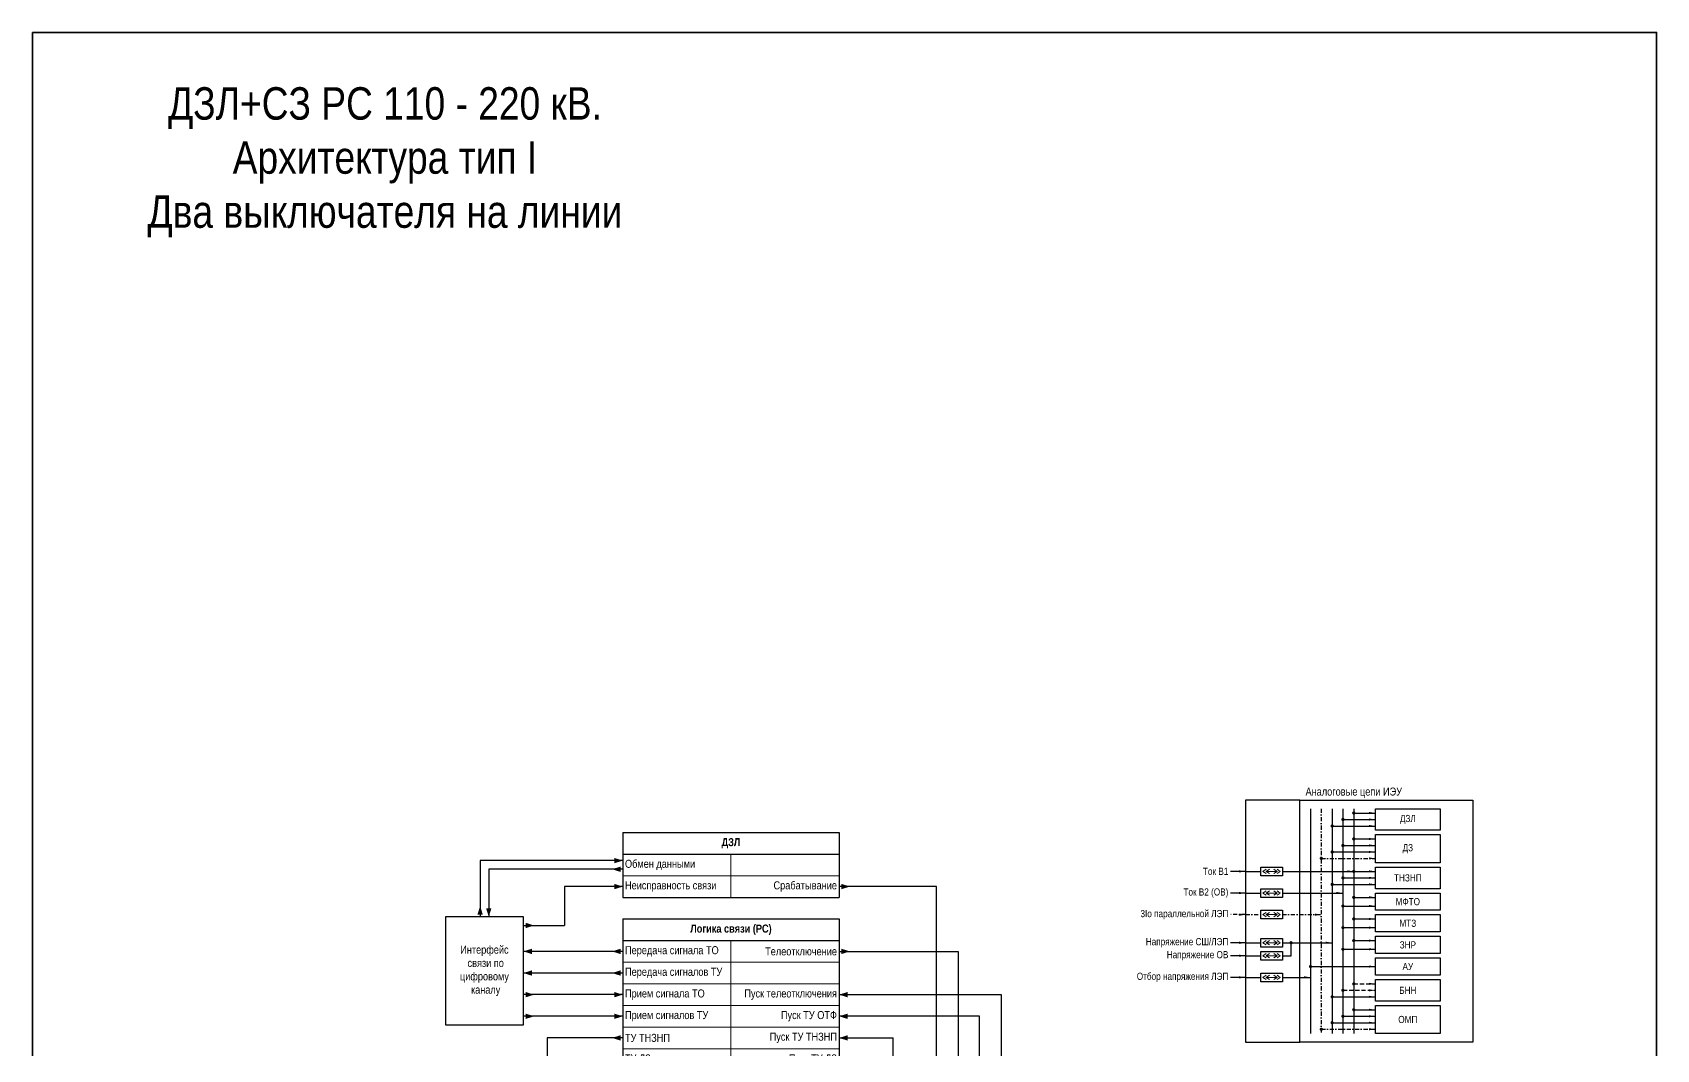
# Model space of a CAD drawing. Header units: millimetres. Extents: x -14593 to 14732, y -17400 to 5232.
# Drawn here: x 8302 to 9053, y -500 to -30 of the extents above; entities that cross this region are included whole.
import ezdxf

# ---------------------------------------------------------------- set-up
doc = ezdxf.new("R2010")
doc.units = ezdxf.units.MM
doc.linetypes.add('штриховая2', pattern=[9.525, 6.35, -3.175])
doc.linetypes.add('штрихпунктирная2', pattern=[12.7, 6.35, -3.175, 0, -3.175])
for name, color, linetype, lineweight in [('Основная', 7, 'Continuous', 30), ('Отключение_включение', 1, 'Continuous', 30), ('Тонкая', 7, 'Continuous', 18), ('Цепи внутренние', 5, 'Continuous', 30), ('Цепи ТН', 200, 'Continuous', 30), ('Цепи ТТ', 23, 'Continuous', 30), ('Цепи ТТ  других присоединений', 23, 'штрихпунктирная2', 30)]:
    doc.layers.add(name, color=color, linetype=linetype, lineweight=lineweight)
doc.layers.add('Рамка', color=8, linetype='Continuous', lineweight=35, plot=False)
doc.styles.add('Narrow', font='ARIALN.TTF')
doc.styles.add('Табл дан', font='ARIALN.TTF')
doc.styles.add('Табл загол', font='ARIALNB.TTF')

# ---------------------------------------------------------------- blocks, each defined once
blk = doc.blocks.new('*T284')
at = {"layer": 'Основная', "color": 0, "linetype": 'ByBlock', "lineweight": -2, "transparency": 16777216}
for p, q in [((0, 0), (100, 0)), ((0, 0), (0, -10)), ((100, 0), (100, -10))]:
    blk.add_line(p, q, dxfattribs=at)
at = {"layer": 'Основная', "color": 0, "linetype": 'ByBlock', "lineweight": 30, "transparency": 16777216}
for p, q in [((0, -10), (100, -10)), ((0, -10), (0, -80)), ((100, -10), (100, -80)), ((0, -80), (100, -80))]:
    blk.add_line(p, q, dxfattribs=at)
at = {"layer": 'Основная', "color": 0, "linetype": 'ByBlock', "lineweight": 18, "transparency": 16777216}
for p, q in [((50, -10), (50, -80)), ((0, -20), (100, -20)), ((0, -30), (100, -30)), ((0, -40), (100, -40)), ((0, -50), (100, -50)), ((0, -60), (100, -60)), ((0, -70), (100, -70))]:
    blk.add_line(p, q, dxfattribs=at)
at = {"layer": 'Основная', "color": 0, "transparency": 16777216, "char_height": 3.7}
for s, insert, width, attachment_point, style in [('Логика связи (РС)', (50, -5), 97, 5, 'Табл загол'), ('Передача сигнала ТО ', (1, -15), 48, 4, 'Табл дан'), ('Телеотключение', (99, -15), 48, 6, 'Табл дан'), ('Передача сигналов ТУ', (1, -25), 48, 4, 'Табл дан'), ('Прием сигнала ТО ', (1, -35), 48, 4, 'Табл дан'), ('Пуск телеотключения', (99, -35), 48, 6, 'Табл дан'), ('Прием сигналов ТУ', (1, -45), 48, 4, 'Табл дан'), ('Пуск ТУ ОТФ', (99, -45), 48, 6, 'Табл дан'), ('Пуск ТУ ТНЗНП', (99, -55), 48, 6, 'Табл дан'), ('ТУ ТНЗНП', (1, -55), 48, 4, 'Табл дан'), ('ТУ ДЗ', (1, -65), 48, 4, 'Табл дан'), ('Пуск ТУ ДЗ', (99, -65), 48, 6, 'Табл дан'), ('ТУ ОТФ', (1, -75), 48, 4, 'Табл дан')]:
    blk.add_mtext(s, dxfattribs=dict(at, insert=insert, width=width, attachment_point=attachment_point, style=style))
blk = doc.blocks.new('Point')
at = {"layer": 'Основная', "color": 0, "const_width": 1.5}
blk.add_lwpolyline([(-0.75, 0, 1), (0.75, 0, 1)], format="xyb", close=True, dxfattribs=at)
blk = doc.blocks.new('*T292')
at = {"layer": 'Основная', "color": 0, "linetype": 'ByBlock', "lineweight": -2, "transparency": 16777216}
for p, q in [((0, 0), (100, 0)), ((0, 0), (0, -10)), ((100, 0), (100, -10))]:
    blk.add_line(p, q, dxfattribs=at)
at = {"layer": 'Основная', "color": 0, "linetype": 'ByBlock', "lineweight": 30, "transparency": 16777216}
for p, q in [((0, -10), (100, -10)), ((0, -10), (0, -30)), ((100, -10), (100, -30)), ((0, -30), (100, -30))]:
    blk.add_line(p, q, dxfattribs=at)
at = {"layer": 'Основная', "color": 0, "linetype": 'ByBlock', "lineweight": 18, "transparency": 16777216}
for p, q in [((50, -10), (50, -30)), ((0, -20), (100, -20))]:
    blk.add_line(p, q, dxfattribs=at)
at = {"layer": 'Основная', "color": 0, "transparency": 16777216, "char_height": 3.7}
for s, insert, width, attachment_point, style in [('ДЗЛ', (50, -5), 97, 5, 'Табл загол'), ('{\\C256;Обмен данными}', (1, -15), 48, 4, 'Табл дан'), ('Срабатывание ', (99, -25), 48, 6, 'Табл дан'), ('{\\C256;Неисправность связи}', (1, -25), 48, 4, 'Табл дан')]:
    blk.add_mtext(s, dxfattribs=dict(at, insert=insert, width=width, attachment_point=attachment_point, style=style))

msp = doc.modelspace()

# ---------------------------------------------------------------- linework, layer by layer
at = {"layer": 'Основная', "ltscale": 0.3}
msp.add_lwpolyline([(8888, -385), (8863, -385), (8863, -497), (8888, -497)], dxfattribs=at)
for points in [[(8888, -385), (8968, -385), (8968, -497), (8888, -497)], [(8529, -439), (8493, -439), (8493, -489), (8529, -489)]]:
    msp.add_lwpolyline(points, close=True, dxfattribs=at)
at = {"layer": 'Основная'}
for points in [[(8923, -389), (8953, -389), (8953, -399), (8923, -399)], [(8923, -401), (8953, -401), (8953, -414), (8923, -414)], [(8870, -416), (8880, -416), (8880, -420), (8870, -420)], [(8923, -416), (8953, -416), (8953, -426), (8923, -426)], [(8870, -426), (8880, -426), (8880, -430), (8870, -430)], [(8923, -428), (8953, -428), (8953, -436), (8923, -436)], [(8870, -436), (8880, -436), (8880, -440), (8870, -440)], [(8923, -438), (8953, -438), (8953, -446), (8923, -446)], [(8870, -449), (8880, -449), (8880, -453), (8870, -453)], [(8923, -448), (8953, -448), (8953, -456), (8923, -456)], [(8870, -455), (8880, -455), (8880, -459), (8870, -459)], [(8923, -458), (8953, -458), (8953, -466), (8923, -466)], [(8870, -465), (8880, -465), (8880, -469), (8870, -469)], [(8923, -468), (8953, -468), (8953, -478), (8923, -478)], [(8923, -480), (8953, -480), (8953, -493), (8923, -493)]]:
    msp.add_lwpolyline(points, close=True, dxfattribs=at)
at = {"layer": 'Отключение_включение', "ltscale": 0.3}
for points in [[(8680, -425, 0, 2.5, 0), (8676, -425, 0, 0, 0)], [(8529, -455, 0, 2.5, 0), (8533, -455, 0, 0, 0)], [(8570, -455, 0, 2.5, 0), (8574, -455, 0, 0, 0)], [(8680, -455, 0, 2.5, 0), (8676, -455, 0, 0, 0)], [(8534, -475, 0, 2.5, 0), (8530, -475, 0, 0, 0)], [(8575, -475, 0, 2.5, 0), (8571, -475, 0, 0, 0)], [(8675, -475, 0, 2.5, 0), (8679, -475, 0, 0, 0)]]:
    msp.add_lwpolyline(points, format="xyseb", dxfattribs=at)
for points in [[(8720, -425), (8675, -425)], [(8720, -855), (8720, -425)], [(8575, -455), (8529, -455)], [(8675, -455), (8730, -455)], [(8730, -455), (8730, -845)], [(8575, -475), (8529, -475)], [(8675, -475), (8750, -475)], [(8750, -475), (8750, -805)]]:
    msp.add_lwpolyline(points, dxfattribs=at)
at = {"layer": 'Рамка', "color": 1}
msp.add_lwpolyline([(8302, -30), (9053, -30), (9053, -1173), (8302, -1173)], close=True, dxfattribs=at)
at = {"layer": 'Тонкая', "ltscale": 0.25}
for p, q in [((8871, -418), (8872.5, -417)), ((8872.5, -419), (8871, -418)), ((8872.5, -418), (8874, -417)), ((8874, -419), (8872.5, -418)), ((8877.5, -418), (8876, -417)), ((8876, -419), (8877.5, -418)), ((8879, -418), (8877.5, -417)), ((8877.5, -419), (8879, -418)), ((8871, -428), (8872.5, -427)), ((8872.5, -429), (8871, -428)), ((8872.5, -428), (8874, -427)), ((8874, -429), (8872.5, -428)), ((8877.5, -428), (8876, -427)), ((8876, -429), (8877.5, -428)), ((8879, -428), (8877.5, -427)), ((8877.5, -429), (8879, -428)), ((8871, -438), (8872.5, -437)), ((8872.5, -439), (8871, -438)), ((8872.5, -438), (8874, -437)), ((8874, -439), (8872.5, -438)), ((8877.5, -438), (8876, -437)), ((8876, -439), (8877.5, -438)), ((8879, -438), (8877.5, -437)), ((8877.5, -439), (8879, -438)), ((8871, -451), (8872.5, -450)), ((8872.5, -451), (8874, -450)), ((8877.5, -451), (8876, -450)), ((8879, -451), (8877.5, -450)), ((8872.5, -452), (8871, -451)), ((8871, -457), (8872.5, -456)), ((8872.5, -458), (8871, -457)), ((8874, -452), (8872.5, -451)), ((8872.5, -457), (8874, -456)), ((8874, -458), (8872.5, -457)), ((8876, -452), (8877.5, -451)), ((8877.5, -457), (8876, -456)), ((8876, -458), (8877.5, -457)), ((8877.5, -452), (8879, -451)), ((8879, -457), (8877.5, -456)), ((8877.5, -458), (8879, -457)), ((8871, -467), (8872.5, -466)), ((8872.5, -468), (8871, -467)), ((8872.5, -467), (8874, -466)), ((8874, -468), (8872.5, -467)), ((8877.5, -467), (8876, -466)), ((8876, -468), (8877.5, -467)), ((8879, -467), (8877.5, -466)), ((8877.5, -468), (8879, -467))]:
    msp.add_line(p, q, dxfattribs=at)
at = {"layer": 'Тонкая'}
for p, q in [((8877.5, -418), (8872.5, -418)), ((8877.5, -428), (8872.5, -428)), ((8877.5, -438), (8872.5, -438)), ((8877.5, -451), (8872.5, -451)), ((8877.5, -457), (8872.5, -457)), ((8877.5, -467), (8872.5, -467))]:
    msp.add_line(p, q, dxfattribs=at)
at = {"layer": 'Цепи внутренние', "ltscale": 0.3}
for points in [[(8575, -413), (8509, -413)], [(8509, -413), (8509, -439)], [(8513, -417), (8513, -439)], [(8575, -417), (8513, -417)], [(8548, -425), (8548, -443)], [(8575, -425), (8548, -425)], [(8529, -443), (8548, -443)], [(8575, -465), (8529, -465)], [(8575, -485), (8529, -485)], [(8740, -485), (8675, -485)], [(8740, -815), (8740, -485)], [(8540, -495), (8540, -625)], [(8575, -495), (8540, -495)], [(8675, -495), (8700, -495)], [(8700, -615), (8700, -495)]]:
    msp.add_lwpolyline(points, dxfattribs=at)
for points in [[(8575, -413, 0, 2.5, 0), (8571, -413, 0, 0, 0)], [(8570, -417, 0, 2.5, 0), (8574, -417, 0, 0, 0)], [(8575, -425, 0, 2.5, 0), (8571, -425, 0, 0, 0)], [(8509, -434, 0, 2.5, 0), (8509, -438, 0, 0, 0)], [(8513, -439, 0, 2.5, 0), (8513, -435, 0, 0, 0)], [(8534, -443, 0, 2.5, 0), (8530, -443, 0, 0, 0)], [(8529, -465, 0, 2.5, 0), (8533, -465, 0, 0, 0)], [(8570, -465, 0, 2.5, 0), (8574, -465, 0, 0, 0)], [(8534, -485, 0, 2.5, 0), (8530, -485, 0, 0, 0)], [(8575, -485, 0, 2.5, 0), (8571, -485, 0, 0, 0)], [(8675, -485, 0, 2.5, 0), (8679, -485, 0, 0, 0)], [(8570, -495, 0, 2.5, 0), (8574, -495, 0, 0, 0)], [(8675, -495, 0, 2.5, 0), (8679, -495, 0, 0, 0)]]:
    msp.add_lwpolyline(points, format="xyseb", dxfattribs=at)
at = {"layer": 'Цепи ТН', "ltscale": 0.3}
for points in [[(8893, -389), (8893, -493)], [(8903, -389), (8903, -493)], [(8903, -397), (8923, -397)], [(8903, -409), (8923, -409)], [(8903, -424), (8923, -424)], [(8863, -451), (8856, -451)], [(8863, -457), (8856, -457)], [(8863, -451), (8870, -451)], [(8863, -457), (8870, -457)], [(8880, -451), (8903, -451)], [(8893, -462), (8923, -462)], [(8863, -467), (8856, -467)], [(8863, -467), (8870, -467)], [(8880, -467), (8893, -467)], [(8903, -476), (8923, -476)], [(8903, -488), (8923, -488)]]:
    msp.add_lwpolyline(points, dxfattribs=at)
at = {"layer": 'Цепи ТН'}
for points in [[(8923, -397, 0, 1, 0), (8920, -397, 0, 0, 0)], [(8923, -409, 0, 1, 0), (8920, -409, 0, 0, 0)], [(8923, -424, 0, 1, 0), (8920, -424, 0, 0, 0)], [(8863, -451, 0, 1, 0), (8860, -451, 0, 0, 0)], [(8903, -451, 0, 1, 0), (8900, -451, 0, 0, 0)], [(8863, -457, 0, 1, 0), (8860, -457, 0, 0, 0)], [(8923, -462, 0, 1, 0), (8920, -462, 0, 0, 0)], [(8863, -467, 0, 1, 0), (8860, -467, 0, 0, 0)], [(8893, -467, 0, 1, 0), (8890, -467, 0, 0, 0)], [(8923, -476, 0, 1, 0), (8920, -476, 0, 0, 0)], [(8923, -488, 0, 1, 0), (8920, -488, 0, 0, 0)]]:
    msp.add_lwpolyline(points, format="xyseb", dxfattribs=at)
msp.add_lwpolyline([(8880, -457), (8884, -457), (8884, -451)], dxfattribs=at)
at = {"layer": 'Цепи ТТ', "ltscale": 0.3}
for points in [[(8908, -389), (8908, -493)], [(8913, -389), (8913, -493)], [(8908, -394), (8923, -394)], [(8913, -391), (8923, -391)], [(8913, -403), (8923, -403)], [(8908, -406), (8923, -406)], [(8863, -418), (8856, -418)], [(8863, -418), (8856, -418)], [(8863, -418), (8870, -418)], [(8880, -418), (8913, -418)], [(8913, -418), (8923, -418)], [(8863, -428), (8856, -428)], [(8863, -428), (8870, -428)], [(8880, -428), (8908, -428)], [(8908, -421), (8923, -421)], [(8908, -434), (8923, -434)], [(8913, -430), (8923, -430)], [(8913, -440), (8923, -440)], [(8908, -444), (8923, -444)], [(8913, -450), (8923, -450)], [(8908, -454), (8923, -454)], [(8908, -485), (8923, -485)], [(8913, -482), (8923, -482)]]:
    msp.add_lwpolyline(points, dxfattribs=at)
at = {"layer": 'Цепи ТТ'}
for points in [[(8923, -391, 0, 1, 0), (8920, -391, 0, 0, 0)], [(8923, -394, 0, 1, 0), (8920, -394, 0, 0, 0)], [(8923, -403, 0, 1, 0), (8920, -403, 0, 0, 0)], [(8923, -406, 0, 1, 0), (8920, -406, 0, 0, 0)], [(8863, -418, 0, 1, 0), (8860, -418, 0, 0, 0)], [(8913, -418, 0, 1, 0), (8910, -418, 0, 0, 0)], [(8923, -418, 0, 1, 0), (8920, -418, 0, 0, 0)], [(8923, -421, 0, 1, 0), (8920, -421, 0, 0, 0)], [(8863, -428, 0, 1, 0), (8860, -428, 0, 0, 0)], [(8908, -428, 0, 1, 0), (8905, -428, 0, 0, 0)], [(8923, -430, 0, 1, 0), (8920, -430, 0, 0, 0)], [(8923, -434, 0, 1, 0), (8920, -434, 0, 0, 0)], [(8863, -438, 0, 1, 0), (8860, -438, 0, 0, 0)], [(8898, -438, 0, 1, 0), (8895, -438, 0, 0, 0)], [(8923, -440, 0, 1, 0), (8920, -440, 0, 0, 0)], [(8923, -444, 0, 1, 0), (8920, -444, 0, 0, 0)], [(8923, -450, 0, 1, 0), (8920, -450, 0, 0, 0)], [(8923, -454, 0, 1, 0), (8920, -454, 0, 0, 0)], [(8923, -470, 0, 1, 0), (8920, -470, 0, 0, 0)], [(8923, -473, 0, 1, 0), (8920, -473, 0, 0, 0)], [(8923, -482, 0, 1, 0), (8920, -482, 0, 0, 0)], [(8923, -485, 0, 1, 0), (8920, -485, 0, 0, 0)]]:
    msp.add_lwpolyline(points, format="xyseb", dxfattribs=at)
at = {"layer": 'Цепи ТТ', "linetype": 'штриховая2', "ltscale": 0.3}
for points in [[(8908, -473), (8923, -473)], [(8913, -470), (8923, -470)]]:
    msp.add_lwpolyline(points, dxfattribs=at)
at = {"layer": 'Цепи ТТ  других присоединений', "ltscale": 0.3}
for points in [[(8898, -389), (8898, -493)], [(8898, -412), (8923, -412)], [(8863, -438), (8856, -438)], [(8863, -438), (8870, -438)], [(8880, -438), (8898, -438)], [(8898, -491), (8923, -491)]]:
    msp.add_lwpolyline(points, dxfattribs=at)
at = {"layer": 'Цепи ТТ  других присоединений'}
for points in [[(8923, -412, 0, 1, 0), (8920, -412, 0, 0, 0)], [(8923, -491, 0, 1, 0), (8920, -491, 0, 0, 0)]]:
    msp.add_lwpolyline(points, format="xyseb", dxfattribs=at)

# ---------------------------------------------------------------- block references
for name, p in [('*T292', (8575, -400)), ('*T284', (8575, -440))]:
    msp.add_blockref(name, p)
at = {"layer": 'Цепи ТН', "xscale": 0.5, "yscale": 0.5, "zscale": 0.5}
for p in [(8903, -397), (8903, -409), (8903, -424), (8884, -451), (8893, -462), (8903, -476), (8903, -488)]:
    msp.add_blockref('Point', p, dxfattribs=at)
at = {"layer": 'Цепи ТТ', "xscale": 0.5, "yscale": 0.5, "zscale": 0.5}
for p in [(8913, -391), (8908, -394), (8908, -406), (8913, -403), (8908, -421), (8913, -418), (8908, -434), (8913, -430), (8913, -440), (8908, -444), (8913, -450), (8908, -454), (8908, -473), (8913, -470), (8908, -485), (8913, -482)]:
    msp.add_blockref('Point', p, dxfattribs=at)
at = {"layer": 'Цепи ТТ  других присоединений', "xscale": 0.5, "yscale": 0.5, "zscale": 0.5}
for p in [(8898, -412), (8898, -491)]:
    msp.add_blockref('Point', p, dxfattribs=at)

# ---------------------------------------------------------------- texts
at = {"layer": 'Основная', "style": 'Narrow'}
for s, insert, char_height, width, attachment_point in [('Аналоговые цепи ИЭУ', (8913, -384), 3.7, 89, 8), ('ДЗЛ', (8938, -394), 3.3, 30, 5), ('ДЗ', (8938, -407.5), 3.3, 30, 5), ('Ток В1', (8855, -418), 3.3, 71.4983, 6), ('ТНЗНП', (8938, -421), 3.3, 30, 5), ('Ток В2 (ОВ)', (8855, -428), 3.3, 71.4983, 6), ('МФТО', (8938, -432), 3.3, 30, 5), ('3Io параллельной ЛЭП', (8855, -438), 3.3, 71.4983, 6), ('МТЗ', (8938, -442), 3.3, 30, 5), ('Напряжение СШ/ЛЭП ', (8855, -451), 3.3, 71.4983, 6), ('ЗНР', (8938, -452), 3.3, 30, 5), ('Интерфейс\\P связи по цифровому\\P каналу', (8511, -464), 3.7, 36, 5), ('Напряжение ОВ ', (8855, -457), 3.3, 71.4983, 6), ('Отбор напряжения ЛЭП', (8855, -467), 3.3, 71.4983, 6), ('АУ', (8938, -462), 3.3, 30, 5), ('БНН', (8938, -473), 3.3, 30, 5), ('ОМП', (8938, -486.5), 3.3, 30, 5)]:
    msp.add_mtext(s, dxfattribs=dict(at, insert=insert, char_height=char_height, width=width, attachment_point=attachment_point))
at = {"layer": 'Рамка', "insert": (8465, -90), "char_height": 15, "width": 235, "attachment_point": 5, "style": 'Narrow'}
msp.add_mtext('ДЗЛ+СЗ РС 110 - 220 кВ.\\PАрхитектура тип I\\PДва выключателя на линии', dxfattribs=at)

doc.saveas('drawing.dxf')
